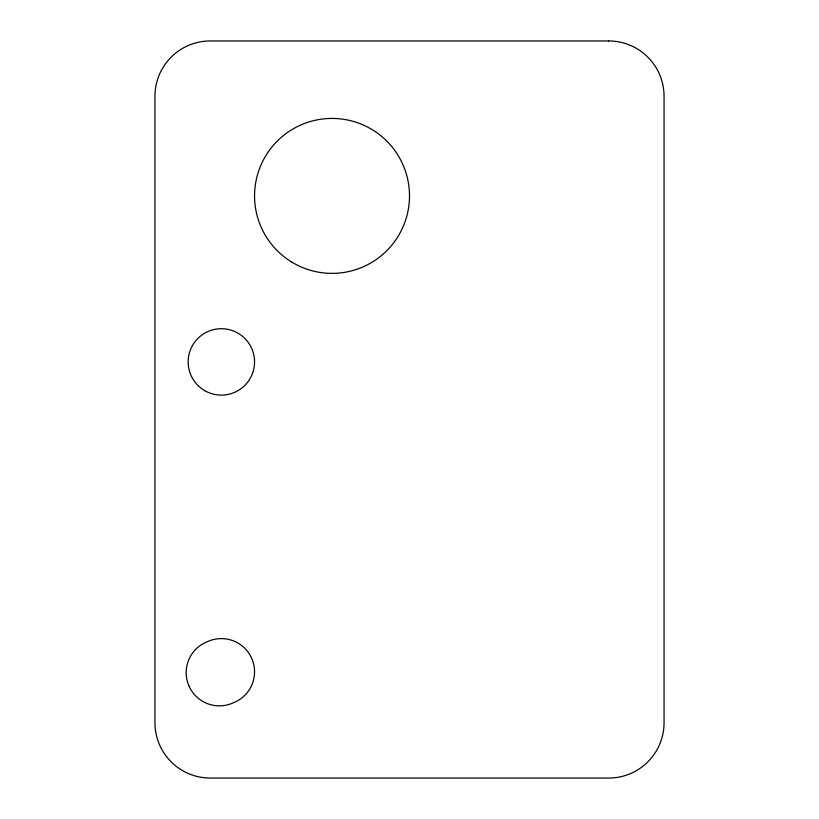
<?xml version="1.0" encoding="UTF-8"?>
<svg xmlns="http://www.w3.org/2000/svg" width="819" height="819" viewBox="0 0 819 819"><rect width="100%" height="100%" fill="white"/><g stroke="black" fill="none" stroke-linecap="round" stroke-linejoin="round"><path stroke-width="1.23" d="M608.712 40.95L210.288 40.95A55.334 55.334 0 0 0 154.945 96.284L154.945 722.716A55.334 55.334 0 0 0 210.288 778.05L608.712 778.05A55.334 55.334 0 0 0 664.055 722.716L664.055 96.284A55.334 55.334 0 0 0 608.712 40.95M292.096 262.285A77.477 77.477 0 0 0 409.49 197.277A77.477 77.477 0 0 0 294.492 128.122A77.477 77.477 0 0 0 292.096 262.285M188.861 685.759A33.2 33.2 0 0 0 233.456 702.722A33.2 33.2 0 0 0 251.863 658.701A33.2 33.2 0 0 0 207.268 641.738A33.2 33.2 0 0 0 188.861 685.759M204.75 390.663A33.2 33.2 0 0 0 254.555 361.906A33.2 33.2 0 0 0 204.75 333.159A33.2 33.2 0 0 0 204.75 390.663"/></g></svg>
